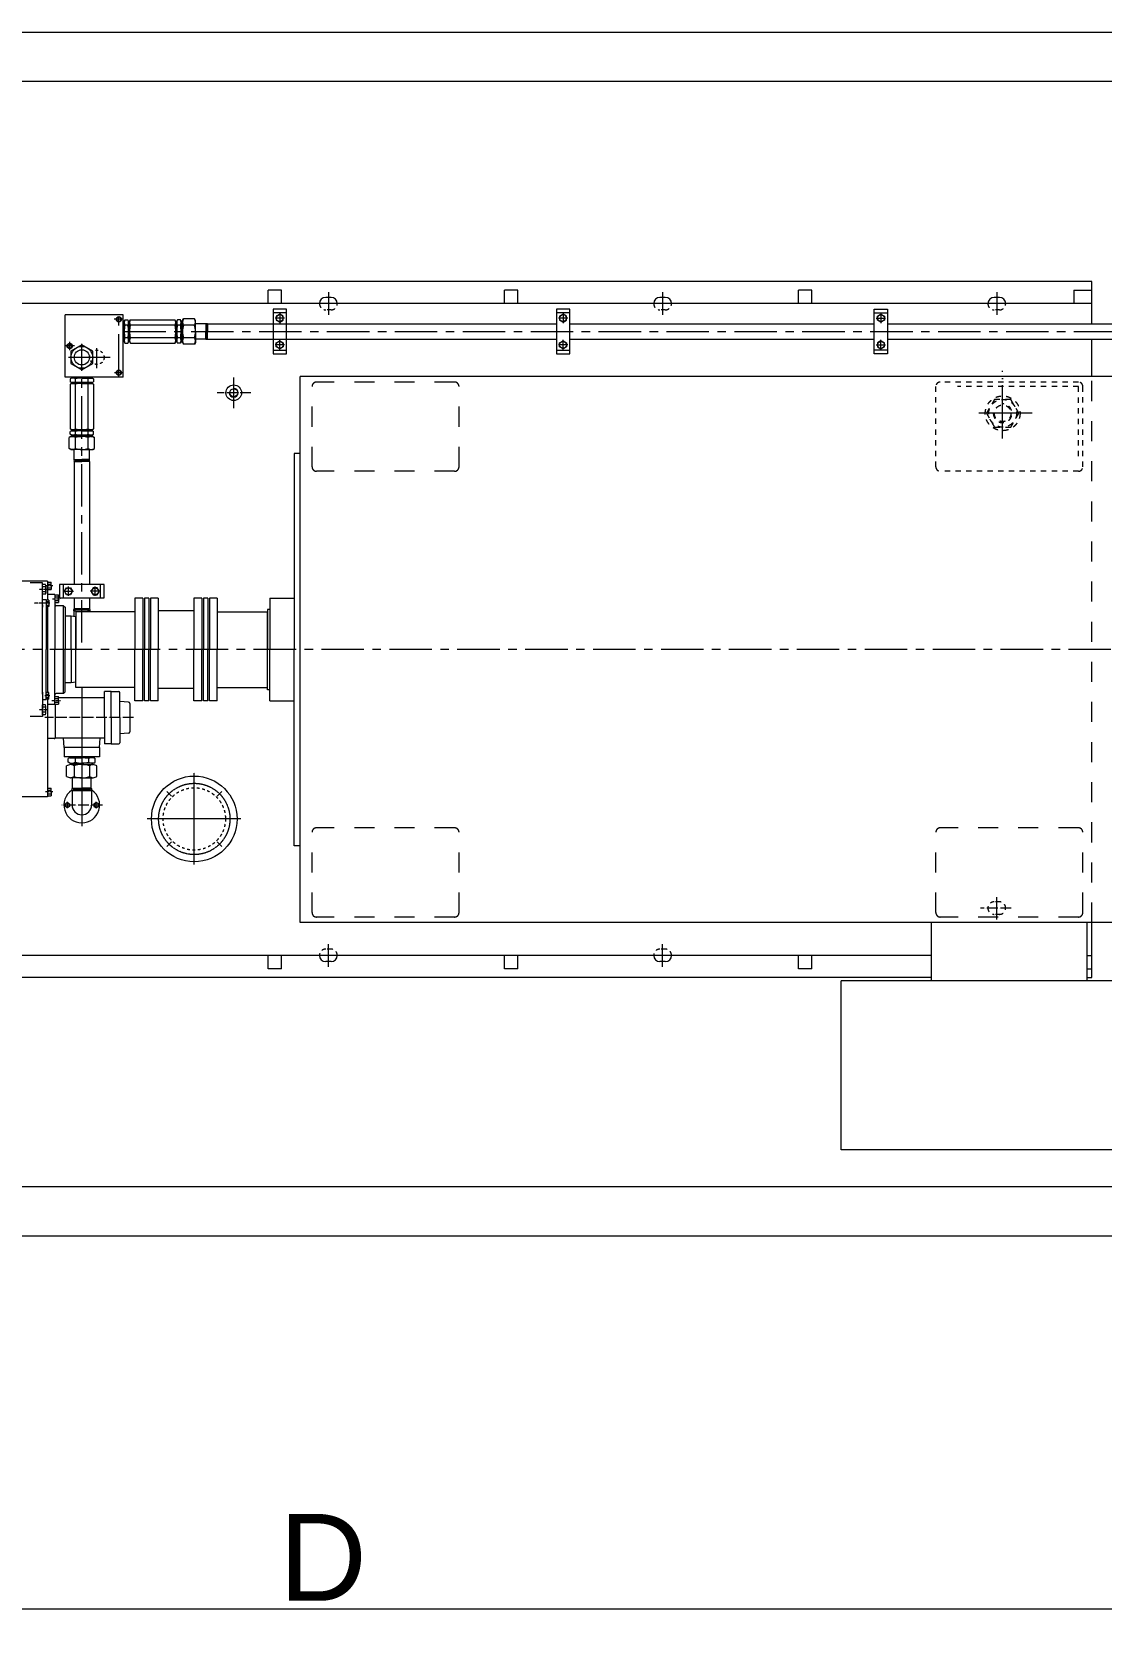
# Model space of a CAD drawing. Header units: millimetres. Extents: x 907 to 806139, y 2004 to 615514.
# Drawn here: x 414334 to 475321, y 180176 to 271563 of the extents above; entities that cross this region are included whole.
import ezdxf

# ---------------------------------------------------------------- set-up
doc = ezdxf.new("R2010")
doc.units = ezdxf.units.MM
doc.header["$LTSCALE"] = 25.4
for name, pattern in [('ACAD_ISO04W100', [30, 24, -3, 0, -3]), ('CENTER', [50.8, 31.75, -6.35, 6.35, -6.35]), ('CHAIN', [0.7087, 0.4724, -0.0591, 0.1181, -0.0591]), ('EB_DASH', [6, 3, -3])]:
    doc.linetypes.add(name, pattern=pattern)
doc.layers.get('Defpoints').update_dxf_attribs({"lineweight": 5})
doc.layers.add('CAXA1', color=5, linetype='CENTER', lineweight=5)
doc.styles.add('Roman', font='arial.ttf')
doc.styles.get("Standard").update_dxf_attribs({"font": 'arial.ttf'})
doc.dimstyles.new('ISO-25', dxfattribs={"dimscale": 30, "dimtxt": 38.1, "dimasz": 38.1, "dimexe": 50.8, "dimexo": 50.8, "dimgap": 15.875, "dimtad": 1, "dimtih": 1, "dimtoh": 1, "dimdec": 1, "dimlfac": 0.03937, "dimdsep": 46, "dimtxsty": 'Standard', "dimcen": 63.5, "dimclrd": 7, "dimclre": 7, "dimclrt": 7, "dimadec": 0, "dimazin": 0, "dimtfac": 1, "dimtdec": 1, "dimtmove": 0, "dimatfit": 3, "dimfxl": 25.4, "dimlwd": 5, "dimlwe": 5, "dimarcsym": 0})

# ---------------------------------------------------------------- blocks, each defined once
blk = doc.blocks.new('*D145')
at = {"color": 7, "linetype": 'Continuous', "lineweight": 5, "transparency": 16777216}
for p, q in [((358775, 201459), (358775, 180176)), ((503555, 201459), (503555, 180176)), ((502412, 181700), (359918, 181700))]:
    blk.add_line(p, q, dxfattribs=at)
at = {"color": 7, "transparency": 16777216}
for points in [[(359918, 181891), (359918, 181510), (358775, 181700)], [(502412, 181891), (502412, 181510), (503555, 181700)]]:
    blk.add_solid(points, dxfattribs=at)
at = {"layer": 'Defpoints', "color": 0, "transparency": 16777216}
for p in [(358775, 202983), (503555, 202983), (358775, 181700)]:
    blk.add_point(p, dxfattribs=at)
at = {"color": 7, "lineweight": 5, "transparency": 16777216, "insert": (430920, 184653), "char_height": 4953, "attachment_point": 5, "style": 'Roman'}
blk.add_mtext('D', dxfattribs=at)

msp = doc.modelspace()

# ---------------------------------------------------------------- linework, layer by layer
at = {"color": 7, "lineweight": 5}
for p, q in [((358774.86, 271562.69), (503554.86, 271562.69)), ((358774.86, 268768.69), (503554.86, 268768.69)), ((474741.35, 257359.38), (391987.67, 257359.38)), ((428559.07, 256851.38), (427797.07, 256851.38)), ((427797.07, 256089.38), (427797.07, 256851.38)), ((428559.07, 256089.38), (428559.07, 256851.38)), ((442021.07, 256851.38), (441259.07, 256851.38)), ((441259.07, 256089.38), (441259.07, 256851.38)), ((442021.07, 256089.38), (442021.07, 256851.38)), ((458785.07, 256851.38), (458023.07, 256851.38)), ((458023.07, 256089.38), (458023.07, 256851.38)), ((458785.07, 256089.38), (458785.07, 256851.38)), ((473725.35, 256851.38), (474741.35, 256851.38)), ((473725.35, 256851.38), (473725.35, 256089.38)), ((474741.35, 254933.68), (474741.35, 257359.38)), ((474741.35, 256089.38), (393575.16, 256089.38)), ((431378.47, 256444.98), (431073.67, 256444.98)), ((450428.47, 256444.98), (450123.67, 256444.98)), ((469478.47, 256444.98), (469173.67, 256444.98)), ((419531.93, 255454.38), (416229.93, 255454.38)), ((416229.93, 251898.38), (416229.93, 255454.38)), ((419531.93, 251898.38), (419531.93, 255454.38)), ((419531.93, 255035.1), (419582.73, 255035.1)), ((419582.73, 255086), (419631.12, 255169.82)), ((419582.73, 254501.7), (419582.73, 255086)), ((419631.12, 255169.82), (419788.33, 255169.82)), ((419836.73, 255086), (419788.33, 255169.82)), ((419836.02, 255035.1), (419887.53, 255035.1)), ((419836.73, 254501.7), (419836.73, 255086)), ((419836.73, 254997.1), (419836.73, 255086)), ((419836.73, 255086), (419836.73, 254501.8)), ((419836.73, 254501.7), (419836.73, 255086)), ((419887.53, 255086), (419935.92, 255169.82)), ((419887.53, 254501.8), (419887.53, 255086)), ((419887.53, 255086), (419887.53, 254920.9)), ((419887.53, 254501.7), (419887.53, 255086)), ((419935.92, 255169.82), (422481.45, 255169.82)), ((422529.84, 255086), (422481.45, 255169.82)), ((422529.84, 254501.7), (422529.84, 255086)), ((422529.84, 255086), (422529.84, 254501.8)), ((422529.84, 254997.1), (422529.84, 255086)), ((422529.84, 255035.1), (422581.35, 255035.1)), ((422529.84, 254501.7), (422529.84, 255035.1)), ((422580.64, 255086), (422629.03, 255169.82)), ((422580.64, 255086), (422580.64, 254920.9)), ((422580.64, 254501.8), (422580.64, 255086)), ((422786.25, 255169.82), (422629.03, 255169.82)), ((422834.64, 255086), (422786.25, 255169.82)), ((422834.64, 254501.7), (422834.64, 255086)), ((422834.64, 254997.1), (422834.64, 255086)), ((422834.64, 255086), (422834.64, 254501.8)), ((422910.84, 254997.1), (422834.64, 254997.1)), ((422910.84, 255124.31), (422966.44, 255220.62)), ((422910.84, 254997.1), (422910.84, 255124.31)), ((422910.84, 255124.31), (422910.84, 254501.8)), ((423591.84, 255220.62), (422966.44, 255220.62)), ((423647.44, 255124.31), (423591.84, 255220.62)), ((423647.44, 254501.8), (423647.44, 255124.31)), ((428832.34, 255771.88), (428070.34, 255771.88)), ((428070.34, 255771.88), (428070.34, 253231.88)), ((428832.34, 255568.68), (428070.34, 255568.68)), ((428832.34, 253231.88), (428832.34, 255771.88)), ((444982.17, 255771.88), (444220.17, 255771.88)), ((444220.17, 255771.88), (444220.17, 253231.88)), ((444982.17, 255568.68), (444220.17, 255568.68)), ((444982.17, 253231.88), (444982.17, 255771.88)), ((462341.07, 253231.88), (462341.07, 255771.88)), ((462341.07, 255771.88), (463103.07, 255771.88)), ((462341.07, 255568.68), (463103.07, 255568.68)), ((463103.07, 255771.88), (463103.07, 253231.88)), ((419582.73, 254502.05), (419582.73, 253917.76)), ((419788.33, 254861.21), (419631.12, 254861.21)), ((419788.33, 254142.55), (419631.12, 254142.55)), ((419836.73, 254502.05), (419836.73, 253917.76)), ((419836.73, 254502.05), (419836.73, 253917.76)), ((419836.73, 253917.76), (419836.73, 254501.96)), ((419887.53, 254502.05), (419887.53, 253917.76)), ((419887.53, 254501.96), (419887.53, 253917.76)), ((419887.53, 253917.76), (419887.53, 254082.86)), ((422481.45, 254861.21), (419935.92, 254861.21)), ((422481.45, 254142.55), (419935.92, 254142.55)), ((422529.84, 254502.05), (422529.84, 253917.76)), ((422529.84, 254502.05), (422529.84, 253968.65)), ((422529.84, 253917.76), (422529.84, 254501.96)), ((422580.64, 254501.96), (422580.64, 253917.76)), ((422580.64, 253917.76), (422580.64, 254082.86)), ((422786.25, 254861.21), (422629.03, 254861.21)), ((422786.25, 254142.55), (422629.03, 254142.55)), ((422834.64, 254502.05), (422834.64, 253917.76)), ((422834.64, 253917.76), (422834.64, 254501.96)), ((422910.84, 253879.45), (422910.84, 254501.96)), ((423591.84, 254861.21), (422966.44, 254861.21)), ((423591.84, 254142.55), (422966.44, 254142.55)), ((424231.11, 254933.68), (423647.44, 254933.68)), ((423647.44, 254501.96), (423647.44, 253879.45)), ((423647.44, 253879.45), (423647.44, 254070.16)), ((424231.11, 254070.08), (423647.44, 254070.08)), ((424282.44, 254844.78), (424231.11, 254933.68)), ((424231.11, 254933.68), (424231.11, 254501.97)), ((424231.11, 254070.08), (424231.11, 254501.79)), ((424282.44, 254158.98), (424231.11, 254070.08)), ((424282.44, 254844.78), (424333.77, 254933.68)), ((424282.44, 254502.15), (424282.44, 254844.78)), ((424282.44, 254501.61), (424282.44, 254158.98)), ((424282.44, 254158.98), (424333.77, 254070.08)), ((424333.77, 254933.68), (428070.34, 254933.68)), ((424333.77, 254933.68), (424333.77, 254501.97)), ((424333.77, 254070.08), (424333.77, 254501.79)), ((424333.77, 254070.08), (428070.34, 254070.08)), ((426861.28, 254933.68), (444220.17, 254933.68)), ((426861.28, 254070.08), (444220.17, 254070.08)), ((444982.17, 254933.68), (462341.07, 254933.68)), ((444982.17, 254070.08), (462341.07, 254070.08)), ((463103.07, 254933.68), (476468.02, 254933.68)), ((463103.07, 254070.08), (476468.02, 254070.08)), ((474741.35, 251936.48), (474741.35, 254070.08)), ((419531.93, 253968.65), (419582.73, 253968.65)), ((419582.73, 253917.76), (419631.12, 253833.94)), ((419631.12, 253833.94), (419788.33, 253833.94)), ((419836.73, 253917.76), (419788.33, 253833.94)), ((419836.02, 253968.65), (419887.53, 253968.65)), ((419836.73, 254006.66), (419836.73, 253917.76)), ((419887.53, 253917.76), (419935.92, 253833.94)), ((419935.92, 253833.94), (422481.45, 253833.94)), ((422529.84, 253917.76), (422481.45, 253833.94)), ((422529.84, 254006.66), (422529.84, 253917.76)), ((422529.84, 253968.65), (422581.35, 253968.65)), ((422580.64, 253917.76), (422629.03, 253833.94)), ((422786.25, 253833.94), (422629.03, 253833.94)), ((422834.64, 253917.76), (422786.25, 253833.94)), ((422910.84, 254006.66), (422834.64, 254006.66)), ((422834.64, 254006.66), (422834.64, 253917.76)), ((422910.84, 254006.66), (422910.84, 253879.45)), ((422910.84, 253879.45), (422966.44, 253783.14)), ((423591.84, 253783.14), (422966.44, 253783.14)), ((423647.44, 253879.45), (423591.84, 253783.14)), ((428070.34, 253435.08), (428832.34, 253435.08)), ((428070.34, 253231.88), (428832.34, 253231.88)), ((444220.17, 253435.08), (444982.17, 253435.08)), ((444220.17, 253231.88), (444982.17, 253231.88)), ((463103.07, 253435.08), (462341.07, 253435.08)), ((463103.07, 253231.88), (462341.07, 253231.88)), ((419531.93, 251898.38), (416229.93, 251898.38)), ((416585.46, 251847.58), (416501.64, 251799.19)), ((416501.64, 251799.19), (416501.64, 251641.97)), ((416585.46, 251593.58), (416501.64, 251641.97)), ((416585.46, 251542.78), (416501.64, 251494.39)), ((416501.64, 251494.39), (416501.64, 248948.86)), ((417169.76, 251847.58), (416585.46, 251847.58)), ((417169.76, 251593.58), (416585.46, 251593.58)), ((416674.36, 251593.58), (416585.46, 251593.58)), ((416585.46, 251593.58), (417169.66, 251593.58)), ((417169.76, 251593.58), (416585.46, 251593.58)), ((417169.66, 251542.78), (416585.46, 251542.78)), ((416585.46, 251542.78), (416750.56, 251542.78)), ((417169.76, 251542.78), (416585.46, 251542.78)), ((416636.36, 251898.38), (416636.36, 251847.58)), ((416636.36, 251594.29), (416636.36, 251542.78)), ((416810.25, 251641.97), (416810.25, 251799.19)), ((416810.25, 248948.86), (416810.25, 251494.39)), ((417169.41, 251847.58), (417753.7, 251847.58)), ((417169.41, 251593.58), (417753.7, 251593.58)), ((417169.41, 251593.58), (417753.7, 251593.58)), ((417169.41, 251542.78), (417753.7, 251542.78)), ((417753.7, 251593.58), (417169.5, 251593.58)), ((417169.5, 251542.78), (417753.7, 251542.78)), ((417528.91, 251641.97), (417528.91, 251799.19)), ((417528.91, 248948.86), (417528.91, 251494.39)), ((417753.7, 251542.78), (417588.6, 251542.78)), ((417664.8, 251593.58), (417753.7, 251593.58)), ((417702.81, 251898.38), (417702.81, 251847.58)), ((417702.81, 251594.29), (417702.81, 251542.78)), ((417753.7, 251847.58), (417837.52, 251799.19)), ((417753.7, 251593.58), (417837.52, 251641.97)), ((417753.7, 251542.78), (417837.52, 251494.39)), ((417837.52, 251799.19), (417837.52, 251641.97)), ((417837.52, 251494.39), (417837.52, 248948.86)), ((425828.57, 250141.35), (425828.57, 251873.45)), ((429609.61, 220821.48), (429609.61, 251936.48)), ((484520.4, 251936.48), (429609.61, 251936.48)), ((416585.46, 248900.47), (416501.64, 248948.86)), ((416585.46, 248849.67), (416501.64, 248801.27)), ((416501.64, 248644.06), (416501.64, 248801.27)), ((416585.46, 248595.67), (416501.64, 248644.06)), ((417169.76, 248900.47), (416585.46, 248900.47)), ((416585.46, 248900.47), (417169.66, 248900.47)), ((416674.36, 248900.47), (416585.46, 248900.47)), ((416585.46, 248849.67), (416750.56, 248849.67)), ((417169.66, 248849.67), (416585.46, 248849.67)), ((417169.76, 248595.67), (416585.46, 248595.67)), ((416674.36, 248595.67), (416585.46, 248595.67)), ((416585.46, 248595.67), (417169.66, 248595.67)), ((416636.36, 248900.47), (416636.36, 248848.96)), ((417169.76, 248900.47), (416636.36, 248900.47)), ((416674.36, 248519.47), (416674.36, 248595.67)), ((416810.25, 248644.06), (416810.25, 248801.27)), ((417169.41, 248900.47), (417753.7, 248900.47)), ((417169.41, 248900.47), (417702.81, 248900.47)), ((417169.41, 248595.67), (417753.7, 248595.67)), ((417753.7, 248900.47), (417169.5, 248900.47)), ((417169.5, 248849.67), (417753.7, 248849.67)), ((417753.7, 248595.67), (417169.5, 248595.67)), ((417528.91, 248644.06), (417528.91, 248801.27)), ((417753.7, 248849.67), (417588.6, 248849.67)), ((417664.8, 248900.47), (417753.7, 248900.47)), ((417664.8, 248519.47), (417664.8, 248595.67)), ((417664.8, 248595.67), (417753.7, 248595.67)), ((417702.81, 248900.47), (417702.81, 248848.96)), ((417753.7, 248900.47), (417837.52, 248948.86)), ((417753.7, 248849.67), (417837.52, 248801.27)), ((417753.7, 248595.67), (417837.52, 248644.06)), ((417837.52, 248644.06), (417837.52, 248801.27)), ((416547.15, 248519.47), (416450.84, 248463.87)), ((416450.84, 247838.47), (416450.84, 248463.87)), ((416547.15, 247782.87), (416450.84, 247838.47)), ((416674.36, 248519.47), (416547.15, 248519.47)), ((416547.15, 248519.47), (417169.66, 248519.47)), ((416547.15, 247782.87), (416737.86, 247782.87)), ((417169.66, 247782.87), (416547.15, 247782.87)), ((416737.78, 247199.19), (416737.78, 247782.87)), ((416810.25, 247838.47), (416810.25, 248463.87)), ((417792.01, 248519.47), (417169.5, 248519.47)), ((417169.5, 247782.87), (417792.01, 247782.87)), ((417528.91, 247838.47), (417528.91, 248463.87)), ((417601.38, 247199.19), (417601.38, 247782.87)), ((417664.8, 248519.47), (417792.01, 248519.47)), ((417792.01, 248519.47), (417888.32, 248463.87)), ((417792.01, 247782.87), (417888.32, 247838.47)), ((417888.32, 247838.47), (417888.32, 248463.87)), ((416826.68, 247147.87), (416737.78, 247199.19)), ((416737.78, 247199.19), (417169.49, 247199.19)), ((416826.68, 247147.87), (416737.78, 247096.54)), ((416737.78, 247096.54), (416737.78, 240080.27)), ((416737.78, 247096.54), (417169.49, 247096.54)), ((417169.31, 247147.87), (416826.68, 247147.87)), ((417601.38, 247199.19), (417169.67, 247199.19)), ((417601.38, 247096.54), (417169.67, 247096.54)), ((417169.85, 247147.87), (417512.48, 247147.87)), ((417512.48, 247147.87), (417601.38, 247199.19)), ((417512.48, 247147.87), (417601.38, 247096.54)), ((417601.38, 247096.54), (417601.38, 240080.27)), ((429609.61, 247554.98), (429275.4, 247554.98)), ((429275.4, 247554.98), (429275.4, 236378.98)), ((415213.78, 240280.42), (413441.24, 240280.42)), ((414923.83, 240188.98), (414223.06, 240188.98)), ((414923.83, 233931.14), (414923.83, 240188.98)), ((415096.69, 240089.54), (414923.83, 240089.54)), ((414923.83, 233931.14), (414923.83, 240067.06)), ((415096.69, 239948.76), (414923.83, 239948.76)), ((415096.69, 239667.2), (414923.83, 239667.2)), ((415096.69, 239526.42), (414923.83, 239526.42)), ((415118.9, 240019.15), (415118.9, 239596.81)), ((415213.78, 240280.42), (415213.78, 239198.46)), ((415213.78, 240219.46), (415427.14, 240219.46)), ((415213.78, 240109.9), (415427.14, 240109.9)), ((415213.78, 239902.3), (415427.14, 239902.3)), ((415213.78, 239792.74), (415427.14, 239792.74)), ((415625.48, 239518.38), (415213.78, 239518.38)), ((415625.48, 239518.38), (415213.78, 239518.38)), ((415427.14, 240006.1), (415427.14, 240219.46)), ((415427.14, 240006.1), (415427.14, 239792.74)), ((415625.48, 239518.38), (415625.48, 236378.98)), ((415625.48, 239487.9), (415838.84, 239487.9)), ((415838.84, 239274.54), (415838.84, 239487.9)), ((415899.58, 240080.27), (415899.58, 239318.27)), ((418439.58, 240080.27), (415899.58, 240080.27)), ((416102.78, 240080.27), (416102.78, 239318.27)), ((418236.38, 239318.27), (418236.38, 240080.27)), ((418439.58, 239318.27), (418439.58, 240080.27)), ((414923.83, 239259.85), (414923.83, 239411.82)), ((414923.83, 239228.94), (415137.19, 239228.94)), ((414923.83, 238802.22), (414923.83, 238924.57)), ((414923.83, 238924.57), (414923.83, 238802.22)), ((415137.19, 239228.94), (415137.19, 236378.98)), ((415289.59, 239198.46), (415137.19, 239198.46)), ((415137.19, 239117.34), (415289.59, 239117.34)), ((415137.19, 238913.83), (415289.59, 238913.83)), ((415289.59, 238832.7), (415137.19, 238832.7)), ((415213.78, 238832.7), (415213.78, 236378.98)), ((415289.59, 239198.46), (415289.59, 238832.7)), ((415625.48, 239378.34), (415838.84, 239378.34)), ((415625.48, 239170.74), (415838.84, 239170.74)), ((415625.48, 239061.18), (415838.84, 239061.18)), ((416128.36, 238878.3), (415716.92, 238878.3)), ((415838.84, 239274.54), (415838.84, 239061.18)), ((415899.58, 239318.27), (418439.58, 239318.27)), ((416128.36, 238878.3), (416219.8, 238786.86)), ((416128.36, 233879.66), (416128.36, 238878.3)), ((416219.8, 238786.86), (416219.8, 236378.98)), ((416826.68, 238657.87), (416712.38, 238577.83)), ((416712.38, 238577.83), (416712.38, 238258.89)), ((416712.38, 238577.83), (417626.78, 238577.83)), ((416737.78, 239318.27), (416737.78, 238709.19)), ((416737.78, 238709.19), (417601.38, 238709.19)), ((416826.68, 238657.87), (416737.78, 238709.19)), ((417512.48, 238657.87), (416826.68, 238657.87)), ((416829.4, 238537.98), (416829.4, 236378.98)), ((420194.9, 238537.98), (416829.4, 238537.98)), ((417601.38, 238709.19), (417512.48, 238657.87)), ((417512.48, 238657.87), (417626.78, 238577.83)), ((417601.38, 239318.27), (417601.38, 238709.19)), ((417626.78, 238577.83), (417626.78, 238537.98)), ((420194.9, 239299.98), (420194.9, 236378.98)), ((420639.4, 239299.98), (420194.9, 239299.98)), ((420639.4, 239299.98), (420639.4, 236378.98)), ((420741, 239299.98), (420741, 236378.98)), ((420982.3, 239299.98), (420741, 239299.98)), ((420982.3, 239299.98), (420982.3, 236378.98)), ((421528.4, 239299.98), (421083.9, 239299.98)), ((421083.9, 239299.98), (421083.9, 236378.98)), ((421528.4, 239299.98), (421528.4, 236378.98)), ((423560.4, 238590.09), (421528.4, 238590.09)), ((423560.4, 239299.98), (423560.4, 236378.98)), ((424004.9, 239299.98), (423560.4, 239299.98)), ((424004.9, 239299.98), (424004.9, 236378.98)), ((424106.5, 239299.98), (424106.5, 236378.98)), ((424347.8, 239299.98), (424106.5, 239299.98)), ((424347.8, 239299.98), (424347.8, 236378.98)), ((424449.4, 239299.98), (424449.4, 236378.98)), ((424893.9, 239299.98), (424449.4, 239299.98)), ((424893.9, 239299.98), (424893.9, 236378.98)), ((424893.9, 238537.98), (427751.4, 238537.98)), ((427751.4, 238664.98), (427751.4, 236378.98)), ((427878.4, 238664.98), (427751.4, 238664.98)), ((427751.4, 234219.98), (427751.4, 238537.98)), ((427878.4, 239299.98), (427878.4, 236378.98)), ((427878.4, 239299.98), (429275.4, 239299.98)), ((416570.11, 238283.98), (416219.8, 238283.98)), ((416829.4, 238238.26), (416570.11, 238283.98)), ((416570.11, 236378.98), (416570.11, 238283.98)), ((416829.4, 234519.7), (416829.4, 238238.26)), ((415137.19, 233529.01), (415137.19, 236378.98)), ((415213.78, 236378.98), (415213.78, 233925.25)), ((415625.48, 233239.58), (415625.48, 236378.98)), ((416219.8, 233971.1), (416219.8, 236378.98)), ((416570.11, 236378.98), (416570.11, 234473.98)), ((416829.4, 234219.98), (416829.4, 236378.98)), ((420194.9, 233457.98), (420194.9, 236378.98)), ((420639.4, 233457.98), (420639.4, 236378.98)), ((420741, 233457.98), (420741, 236378.98)), ((420982.3, 233457.98), (420982.3, 236378.98)), ((421083.9, 233457.98), (421083.9, 236378.98)), ((421528.4, 233457.98), (421528.4, 236378.98)), ((423560.4, 233457.98), (423560.4, 236378.98)), ((424004.9, 233457.98), (424004.9, 236378.98)), ((424106.5, 233457.98), (424106.5, 236378.98)), ((424347.8, 233457.98), (424347.8, 236378.98)), ((424449.4, 233457.98), (424449.4, 236378.98)), ((424893.9, 233457.98), (424893.9, 236378.98)), ((427751.4, 234092.98), (427751.4, 236378.98)), ((427878.4, 233457.98), (427878.4, 236378.98)), ((429275.4, 225202.98), (429275.4, 236378.98)), ((414923.83, 233955.73), (414923.83, 233833.39)), ((414923.83, 233833.39), (414923.83, 233955.73)), ((416128.36, 233879.66), (416219.8, 233971.1)), ((416570.11, 234473.98), (416219.8, 234473.98)), ((416829.4, 234519.7), (416570.11, 234473.98)), ((420194.9, 234219.98), (416829.4, 234219.98)), ((418466.66, 232499.48), (418466.66, 233988.36)), ((418833.43, 233988.36), (418466.66, 233988.36)), ((418833.43, 233988.36), (419279.46, 233988.36)), ((418833.43, 232499.48), (418833.43, 233988.36)), ((423560.4, 234167.87), (421528.4, 234167.87)), ((424893.9, 234219.98), (427751.4, 234219.98)), ((427878.4, 234092.98), (427751.4, 234092.98)), ((414923.83, 233833.39), (414923.83, 232645.18)), ((414923.83, 233833.39), (414923.83, 232568.98)), ((414923.83, 233529.01), (415137.19, 233529.01)), ((414923.83, 233498.11), (414923.83, 233346.13)), ((414923.83, 232668.42), (414923.83, 233231.54)), ((415096.69, 233231.54), (414923.83, 233231.54)), ((414923.83, 232797.58), (414923.83, 233102.38)), ((415096.69, 233090.76), (414923.83, 233090.76)), ((415118.9, 232738.81), (415118.9, 233161.15)), ((415289.59, 233925.25), (415137.19, 233925.25)), ((415137.19, 233844.13), (415289.59, 233844.13)), ((415137.19, 233640.62), (415289.59, 233640.62)), ((415289.59, 233559.49), (415137.19, 233559.49)), ((415213.78, 233559.49), (415213.78, 227989.97)), ((415625.48, 233239.58), (415213.78, 233239.58)), ((415289.59, 233559.49), (415289.59, 233925.25)), ((415625.48, 233696.78), (415838.84, 233696.78)), ((415625.48, 233587.22), (415838.84, 233587.22)), ((415625.48, 233379.62), (415838.84, 233379.62)), ((415625.48, 233270.06), (415838.84, 233270.06)), ((415645.58, 233270.06), (415645.58, 232067.65)), ((415645.58, 233270.06), (415645.58, 231356.1)), ((416128.36, 233879.66), (415716.92, 233879.66)), ((415838.84, 233483.42), (415838.84, 233696.78)), ((415838.84, 233654.8), (418466.66, 233654.8)), ((415838.84, 233483.42), (415838.84, 233270.06)), ((419330.26, 232499.48), (419330.26, 233937.56)), ((419829.02, 233383.51), (419330.26, 233417.22)), ((419900.08, 233307.48), (419900.08, 231691.49)), ((420639.4, 233457.98), (420194.9, 233457.98)), ((420982.3, 233457.98), (420741, 233457.98)), ((421528.4, 233457.98), (421083.9, 233457.98)), ((424004.9, 233457.98), (423560.4, 233457.98)), ((424347.8, 233457.98), (424106.5, 233457.98)), ((424893.9, 233457.98), (424449.4, 233457.98)), ((427878.4, 233457.98), (429275.4, 233457.98)), ((414923.83, 232568.98), (414223.06, 232568.98)), ((415096.69, 232809.2), (414923.83, 232809.2)), ((415096.69, 232668.42), (414923.83, 232668.42)), ((418466.66, 232499.48), (418466.66, 231010.61)), ((418833.43, 232499.48), (418833.43, 231010.61)), ((419330.26, 232499.48), (419330.26, 231061.41)), ((415594.78, 231305.3), (415213.78, 231305.3)), ((415645.58, 231356.1), (418466.66, 231356.1)), ((416165, 230797.68), (416125.12, 231356.1)), ((418174.16, 230797.68), (418212.31, 231331.86)), ((419829.02, 231615.46), (419330.26, 231581.75)), ((416165, 230797.68), (416165, 230264.28)), ((417169.58, 230797.68), (416165, 230797.68)), ((418174.16, 230797.68), (417169.58, 230797.68)), ((418174.16, 230797.68), (418174.16, 230264.28)), ((418833.43, 231010.61), (418466.66, 231010.61)), ((418833.43, 231010.61), (419279.46, 231010.61)), ((417169.58, 230264.28), (416165, 230264.28)), ((416306.07, 229146.68), (416306.07, 229756.28)), ((416484.08, 230213.48), (416400.21, 230165.17)), ((416400.21, 229957), (416400.21, 230165.17)), ((416484.08, 229908.68), (416400.21, 229957)), ((416484.08, 230213.48), (417169.58, 230213.48)), ((416484.08, 229908.68), (417169.58, 229908.68)), ((416496.48, 230264.28), (416496.48, 230213.48)), ((417169.49, 229832.48), (416518.62, 229832.48)), ((416537.21, 229832.48), (416537.21, 229908.68)), ((416731.34, 229756.28), (416731.34, 229146.68)), ((416797.26, 230162.87), (416797.26, 229959.3)), ((418174.16, 230264.28), (417169.58, 230264.28)), ((417855.08, 230213.48), (417169.58, 230213.48)), ((417855.08, 229908.68), (417169.58, 229908.68)), ((417169.67, 229832.48), (417820.54, 229832.48)), ((417541.9, 230162.87), (417541.9, 229959.3)), ((417607.82, 229756.28), (417607.82, 229146.68)), ((417801.95, 229832.48), (417801.95, 229908.68)), ((417842.68, 230264.28), (417842.68, 230213.48)), ((417855.08, 230213.48), (417938.95, 230165.17)), ((417855.08, 229908.68), (417938.95, 229957)), ((417938.95, 229957), (417938.95, 230165.17)), ((418033.09, 229146.68), (418033.09, 229756.28)), ((415213.78, 228477.65), (415427.14, 228477.65)), ((415427.14, 228264.29), (415427.14, 228477.65)), ((417169.49, 229070.48), (416518.62, 229070.48)), ((416636.09, 228514.22), (416636.09, 229070.48)), ((416636.09, 228473.8), (416636.09, 229070.48)), ((416636.56, 228473.85), (417169.87, 228473.85)), ((416636.56, 228473.85), (416725.46, 228410.22)), ((417702.89, 228473.85), (417169.58, 228473.85)), ((417169.67, 229070.48), (417820.54, 229070.48)), ((417703.35, 228473.86), (417614.45, 228410.23)), ((417703.07, 228514.22), (417703.07, 229070.48)), ((417703.07, 228473.8), (417703.07, 229070.48)), ((415213.78, 227989.97), (413141.02, 227989.97)), ((415213.78, 228368.09), (415427.14, 228368.09)), ((415213.78, 228160.49), (415427.14, 228160.49)), ((415213.78, 228050.93), (415427.14, 228050.93)), ((415427.14, 228264.29), (415427.14, 228050.93)), ((417728.55, 228330.25), (416610.69, 228330.12)), ((416610.78, 228330.19), (416610.78, 227521.22)), ((416611.07, 228330.12), (416725.46, 228410.22)), ((416725.46, 228410.22), (417169.96, 228410.22)), ((417614.45, 228410.23), (417169.95, 228410.22)), ((417728.84, 228330.13), (417614.45, 228410.23)), ((417728.38, 228330.19), (417728.38, 227521.34)), ((429609.61, 225202.98), (429275.4, 225202.98)), ((484520.4, 220821.48), (429609.61, 220821.48)), ((465597.4, 217505.11), (465597.4, 220821.48)), ((474487.4, 217505.11), (474487.4, 220821.48)), ((474741.35, 217684.58), (474741.35, 220821.48)), ((465597.4, 218954.58), (394944.46, 218954.58)), ((427797.07, 218192.58), (427797.07, 218954.58)), ((428559.07, 218192.58), (428559.07, 218954.58)), ((431378.47, 218598.98), (431073.67, 218598.98)), ((441259.07, 218192.58), (441259.07, 218954.58)), ((442021.07, 218192.58), (442021.07, 218954.58)), ((450428.47, 218598.98), (450123.67, 218598.98)), ((458023.07, 218192.58), (458023.07, 218954.58)), ((458785.07, 218192.58), (458785.07, 218954.58)), ((474487.35, 218954.58), (474741.35, 218954.58)), ((465597.4, 217684.58), (394919.65, 217684.58)), ((428559.07, 218192.58), (427797.07, 218192.58)), ((442021.07, 218192.58), (441259.07, 218192.58)), ((458785.07, 218192.58), (458023.07, 218192.58)), ((460453.9, 207867.48), (460453.9, 217505.11)), ((478360.9, 217505.11), (460453.9, 217505.11)), ((474487.35, 218192.58), (474741.35, 218192.58)), ((474487.4, 217684.58), (474741.35, 217684.58)), ((478360.9, 207867.48), (460453.9, 207867.48)), ((358774.86, 205776.69), (503554.86, 205776.69)), ((358774.86, 202982.69), (503554.86, 202982.69))]:
    msp.add_line(p, q, dxfattribs=at)
at = {"color": 7, "linetype": 'ACAD_ISO04W100', "lineweight": 5, "ltscale": 2.5}
for p, q in [((431226.07, 256737.74), (431226.07, 255459.77)), ((450276.07, 256737.74), (450276.07, 255459.77)), ((469326.07, 256737.74), (469326.07, 255459.77)), ((428715.98, 255263.88), (428186.03, 255263.88)), ((428451.34, 255538.26), (428451.34, 254972.59)), ((444865.81, 255263.88), (444335.86, 255263.88)), ((444601.17, 255538.26), (444601.17, 254972.59)), ((462457.43, 255263.88), (462987.38, 255263.88)), ((462722.07, 255538.26), (462722.07, 254972.59)), ((428715.98, 253739.88), (428186.03, 253739.88)), ((428451.34, 253465.5), (428451.34, 254031.17)), ((444865.81, 253739.88), (444335.86, 253739.88)), ((444601.17, 253465.5), (444601.17, 254031.17)), ((462457.43, 253739.88), (462987.38, 253739.88)), ((462722.07, 253465.5), (462722.07, 254031.17)), ((416133.2, 239699.27), (416698.87, 239699.27)), ((416416.03, 239434.29), (416416.03, 239964.24)), ((418205.96, 239699.27), (417640.29, 239699.27)), ((417931.58, 239434.63), (417931.58, 239964.58)), ((469326.07, 220998.62), (469326.07, 222276.59)), ((431226.07, 218306.22), (431226.07, 219584.19)), ((450276.07, 218306.22), (450276.07, 219584.19))]:
    msp.add_line(p, q, dxfattribs=at)
at = {"color": 7, "linetype": 'ACAD_ISO04W100', "lineweight": 5}
for p, q in [((419521.2, 255200.38), (419012.79, 255200.38)), ((416757.45, 253676.38), (416239.28, 253676.38)), ((416483.93, 253431.4), (416483.93, 253910.52)), ((419521.7, 252152.38), (419032.72, 252152.38)), ((426813.77, 251009.38), (424889.78, 251009.38)), ((420122.74, 232499.48), (415070.94, 232499.48)), ((416344.23, 227344.69), (416344.23, 227703.53)), ((417995.23, 227344.69), (417995.23, 227703.53)), ((422008.73, 228298.92), (422281.66, 228025.99)), ((425152.6, 228298.92), (424879.68, 228025.99)), ((418341.11, 227521.34), (416039.84, 227521.34)), ((422008.73, 225155.04), (422281.66, 225427.97)), ((425152.6, 225155.04), (424879.68, 225427.97)), ((470140.04, 221646.98), (468390.63, 221646.98))]:
    msp.add_line(p, q, dxfattribs=at)
at = {"color": 7, "linetype": 'EB_DASH', "lineweight": 5, "ltscale": 3}
for p, q in [((431378.47, 255733.78), (431073.67, 255733.78)), ((450428.47, 255733.78), (450123.67, 255733.78)), ((469478.47, 255733.78), (469173.67, 255733.78)), ((469478.47, 222002.58), (469173.67, 222002.58)), ((469478.47, 221291.38), (469173.67, 221291.38)), ((431378.47, 219310.18), (431073.67, 219310.18)), ((450428.47, 219310.18), (450123.67, 219310.18))]:
    msp.add_line(p, q, dxfattribs=at)
at = {"color": 7, "linetype": 'ACAD_ISO04W100', "lineweight": 5, "ltscale": 5}
for p, q in [((469661.4, 248401.79), (469661.4, 252253.98)), ((471347.63, 249840.98), (468023.73, 249840.98))]:
    msp.add_line(p, q, dxfattribs=at)
at = {"color": 7, "linetype": 'EB_DASH', "lineweight": 5, "ltscale": 15}
for p, q in [((430291.4, 246792.98), (430291.4, 251364.98)), ((438419.4, 251618.98), (430545.4, 251618.98)), ((438673.4, 246792.98), (438673.4, 251364.98)), ((474741.35, 220821.48), (474741.35, 251936.48)), ((438419.4, 246538.98), (430545.4, 246538.98)), ((430291.4, 221392.98), (430291.4, 225964.98)), ((438419.4, 226218.98), (430545.4, 226218.98)), ((438673.4, 221392.98), (438673.4, 225964.98)), ((465851.4, 221392.98), (465851.4, 225964.98)), ((473979.4, 226218.98), (466105.4, 226218.98)), ((474233.4, 221392.98), (474233.4, 225964.98)), ((438419.4, 221138.98), (430545.4, 221138.98)), ((473979.4, 221138.98), (466105.4, 221138.98))]:
    msp.add_line(p, q, dxfattribs=at)
at = {"color": 7, "linetype": 'EB_DASH', "lineweight": 5, "ltscale": 4}
for p, q in [((465851.4, 246792.98), (465851.4, 251364.98)), ((473979.4, 251618.98), (466105.4, 251618.98)), ((473979.4, 251364.98), (467078.63, 251364.98)), ((473979.4, 247396.97), (473979.4, 251364.98)), ((474233.4, 246792.98), (474233.4, 251364.98)), ((473979.4, 246538.98), (466105.4, 246538.98))]:
    msp.add_line(p, q, dxfattribs=at)
at = {"color": 7, "linetype": 'ACAD_ISO04W100', "lineweight": 5, "ltscale": 0.3}
for p, q in [((415210.34, 239807.98), (414734.77, 239807.98)), ((415517.98, 240006.1), (415086.83, 240006.1)), ((415350.71, 239015.58), (414444, 239015.58)), ((415494.09, 239274.54), (415953.84, 239274.54)), ((415350.71, 233742.37), (415061.23, 233742.37)), ((415465.85, 233483.42), (415953.84, 233483.42)), ((415210.34, 232949.98), (414734.77, 232949.98)), ((415517.98, 228264.29), (415086.83, 228264.29))]:
    msp.add_line(p, q, dxfattribs=at)
at = {"color": 7, "linetype": 'CHAIN', "lineweight": 5, "ltscale": 10}
for p, q in [((417169.58, 234219.98), (417169.58, 226308.02)), ((423580.67, 224127.53), (423580.67, 229364.22)), ((426234.08, 226726.98), (420898.58, 226726.98))]:
    msp.add_line(p, q, dxfattribs=at)
at = {"color": 7, "lineweight": 5}
for points in [[(419415.8, 255200.38), (419346.87, 255319.78), (419208.99, 255319.78), (419140.05, 255200.38), (419208.99, 255080.98), (419346.87, 255080.98)], [(428451.34, 255492.48), (428253.37, 255378.18), (428253.37, 255149.58), (428451.34, 255035.28), (428649.31, 255149.58), (428649.31, 255378.18)], [(444601.17, 255492.48), (444403.2, 255378.18), (444403.2, 255149.58), (444601.17, 255035.28), (444799.15, 255149.58), (444799.15, 255378.18)], [(462722.07, 255492.48), (462920.04, 255378.18), (462920.04, 255149.58), (462722.07, 255035.28), (462524.09, 255149.58), (462524.09, 255378.18)], [(416621.8, 253676.38), (416552.87, 253795.78), (416414.99, 253795.78), (416346.05, 253676.38), (416414.99, 253556.98), (416552.87, 253556.98)], [(417169.58, 252309.94), (417792.02, 252669.31), (417792.02, 253388.05), (417169.58, 253747.42), (416547.14, 253388.05), (416547.14, 252669.31)], [(428451.34, 253511.28), (428253.37, 253625.58), (428253.37, 253854.18), (428451.34, 253968.48), (428649.31, 253854.18), (428649.31, 253625.58)], [(444601.17, 253511.28), (444403.2, 253625.58), (444403.2, 253854.18), (444601.17, 253968.48), (444799.15, 253854.18), (444799.15, 253625.58)], [(462722.07, 253511.28), (462920.04, 253625.58), (462920.04, 253854.18), (462722.07, 253968.48), (462524.09, 253854.18), (462524.09, 253625.58)], [(419415.8, 252152.38), (419346.87, 252271.78), (419208.99, 252271.78), (419140.05, 252152.38), (419208.99, 252032.98), (419346.87, 252032.98)], [(416178.98, 239699.27), (416293.28, 239897.24), (416521.88, 239897.24), (416636.18, 239699.27), (416521.88, 239501.29), (416293.28, 239501.29)], [(418160.18, 239699.27), (418045.88, 239897.24), (417817.28, 239897.24), (417702.98, 239699.27), (417817.28, 239501.29), (418045.88, 239501.29)], [(416344.23, 227673.74), (416476.21, 227597.54), (416476.21, 227445.14), (416344.23, 227368.94), (416212.25, 227445.14), (416212.25, 227597.54)], [(417995.23, 227673.74), (417863.25, 227597.54), (417863.25, 227445.14), (417995.23, 227368.94), (418127.21, 227445.14), (418127.21, 227597.54)]]:
    msp.add_lwpolyline(points, close=True, dxfattribs=at)
at = {"color": 7, "linetype": 'EB_DASH', "lineweight": 5, "ltscale": 4}
msp.add_lwpolyline([(470575.8, 249840.98), (470118.6, 250632.87), (469204.2, 250632.87), (468747, 249840.98), (469204.2, 249049.09), (470118.6, 249049.09)], close=True, dxfattribs=at)
at = {"color": 7, "lineweight": 5}
for centre, radius in [((419277.93, 255200.38), 152.4), ((428451.34, 255263.88), 197.97), ((444601.17, 255263.88), 197.97), ((462722.07, 255263.88), 197.97), ((416483.93, 253676.38), 152.4), ((417169.58, 253028.68), 622.44), ((417169.58, 253028.68), 431.8), ((428451.34, 253739.88), 197.97), ((444601.17, 253739.88), 197.97), ((462722.07, 253739.88), 197.97), ((419277.93, 252152.38), 152.4), ((425828.57, 251009.38), 444.5), ((425828.57, 251009.38), 228.6), ((416407.58, 239699.27), 197.97), ((417931.58, 239699.27), 197.97), ((423580.67, 226726.98), 2441.49), ((416344.23, 227521.34), 131.98), ((417995.23, 227521.34), 131.98)]:
    msp.add_circle(centre, radius, dxfattribs=at)
at = {"color": 7, "linetype": 'EB_DASH', "lineweight": 5, "ltscale": 2}
for centre, radius in [((418033.33, 253028.68), 406.4), ((423580.67, 226726.98), 1778)]:
    msp.add_circle(centre, radius, dxfattribs=at)
at = {"color": 7, "linetype": 'EB_DASH', "lineweight": 5, "ltscale": 4}
for radius in [990.6, 791.89, 474.98]:
    msp.add_circle((469661.4, 249840.98), radius, dxfattribs=at)
at = {"color": 7, "linetype": 'CHAIN', "lineweight": 5, "ltscale": 10}
msp.add_circle((423580.67, 226726.98), 2032, dxfattribs=at)
at = {"color": 7, "lineweight": 5}
for centre, radius, start, end in [((431073.67, 256089.38), 355.6, 90, 180), ((431378.47, 256089.38), 355.6, 0, 90), ((450123.67, 256089.38), 355.6, 90, 180), ((450428.47, 256089.38), 355.6, 0, 90), ((469173.67, 256089.38), 355.6, 90, 180), ((469478.47, 256089.38), 355.6, 0, 90), ((419852.93, 255015.51), 270.2, 145.1748168, 214.8251832), ((419566.53, 255015.51), 270.2, 325.1748168, 34.8251832), ((420157.73, 255015.51), 270.2, 145.1748168, 214.8251832), ((422259.64, 255015.51), 270.2, 325.1748168, 34.8251832), ((422850.84, 255015.51), 270.2, 145.1748168, 214.8251832), ((422564.44, 255015.51), 270.2, 325.1748168, 34.8251832), ((423229.05, 255040.91), 318.21, 145.6157525, 214.3842475), ((423329.23, 255040.91), 318.21, 325.6157525, 34.3842475), ((420941.56, 254501.8), 1358.83, 164.6628265, 180), ((420941.56, 254501.96), 1358.83, 180, 195.3371735), ((419852.93, 253988.25), 270.2, 145.1748168, 214.8251832), ((418477.89, 254501.8), 1358.83, 0, 15.3371735), ((418477.89, 254501.96), 1358.83, 344.6628265, 0), ((419566.53, 253988.25), 270.2, 325.1748168, 34.8251832), ((421246.36, 254501.8), 1358.83, 164.6628265, 180), ((421246.36, 254501.96), 1358.83, 180, 195.3371735), ((420157.73, 253988.25), 270.2, 145.1748168, 214.8251832), ((421171, 254501.8), 1358.83, 0, 15.3371735), ((421171, 254501.96), 1358.83, 344.6628265, 0), ((422259.64, 253988.25), 270.2, 325.1748168, 34.8251832), ((423939.47, 254501.8), 1358.83, 164.6628265, 180), ((423939.47, 254501.96), 1358.83, 180, 195.3371735), ((422850.84, 253988.25), 270.2, 145.1748168, 214.8251832), ((421475.8, 254501.8), 1358.83, 0, 15.3371735), ((421475.8, 254501.96), 1358.83, 344.6628265, 0), ((422564.44, 253988.25), 270.2, 325.1748168, 34.8251832), ((424100.27, 254501.8), 1189.43, 162.4120462, 180), ((424100.27, 254501.96), 1189.43, 180, 197.5879538), ((423229.05, 253962.85), 318.21, 145.6157525, 214.3842475), ((422458.01, 254501.8), 1189.43, 0, 17.5879538), ((422458.01, 254501.96), 1189.43, 342.4120462, 0), ((423329.23, 253962.85), 318.21, 325.6157525, 34.3842475), ((424282.44, 254844.78), 102.65, 60, 120), ((424282.44, 254158.98), 102.65, 240, 300), ((416655.95, 251577.38), 270.2, 55.1748168, 124.8251832), ((416655.95, 251863.78), 270.2, 235.1748168, 304.8251832), ((416655.95, 251272.58), 270.2, 55.1748168, 124.8251832), ((417169.66, 250488.75), 1358.83, 90, 105.3371736), ((417169.66, 252952.41), 1358.83, 254.6628264, 270), ((417169.66, 250183.95), 1358.83, 90, 105.3371736), ((417169.5, 250488.75), 1358.83, 74.6628264, 90), ((417169.5, 252952.41), 1358.83, 270, 285.3371736), ((417169.5, 250183.95), 1358.83, 74.6628264, 90), ((417683.21, 251577.38), 270.2, 55.1748168, 124.8251832), ((417683.21, 251863.78), 270.2, 235.1748168, 304.8251832), ((417683.21, 251272.58), 270.2, 55.1748168, 124.8251832), ((425828.57, 251009.38), 254, 180, 90), ((416655.95, 249170.67), 270.2, 235.1748168, 304.8251832), ((416655.95, 248579.47), 270.2, 55.1748168, 124.8251832), ((416655.95, 248865.87), 270.2, 235.1748168, 304.8251832), ((417169.66, 250259.3), 1358.83, 254.6628264, 270), ((417169.66, 247490.83), 1358.83, 90, 105.3371736), ((417169.66, 249954.5), 1358.83, 254.6628264, 270), ((417169.5, 250259.3), 1358.83, 270, 285.3371736), ((417169.5, 247490.83), 1358.83, 74.6628264, 90), ((417169.5, 249954.5), 1358.83, 270, 285.3371736), ((417683.21, 249170.67), 270.2, 235.1748168, 304.8251832), ((417683.21, 248579.47), 270.2, 55.1748168, 124.8251832), ((417683.21, 248865.87), 270.2, 235.1748168, 304.8251832), ((416630.55, 248201.26), 318.21, 55.6157525, 124.3842475), ((416630.55, 248101.08), 318.21, 235.6157525, 304.3842475), ((417169.66, 247330.04), 1189.43, 90, 107.5879538), ((417169.66, 248972.3), 1189.43, 252.4120462, 270), ((417169.5, 247330.04), 1189.43, 72.4120462, 90), ((417169.5, 248972.3), 1189.43, 270, 287.5879538), ((417708.61, 248201.26), 318.21, 55.6157525, 124.3842475), ((417708.61, 248101.08), 318.21, 235.6157525, 304.3842475), ((416826.68, 247147.87), 102.65, 150, 210), ((417512.48, 247147.87), 102.65, 330, 30), ((414996.27, 240019.15), 122.63, 324.9699643, 35.0300357), ((414661.7, 239807.98), 457.2, 342.0660667, 17.9339333), ((414996.27, 239596.81), 122.63, 324.9699643, 35.0300357), ((415716.92, 238969.74), 91.44, 180, 270), ((416791.71, 238630.63), 95.29, 124.4669592, 213.6455566), ((417547.45, 238630.63), 95.29, 326.3544434, 55.5330408), ((419279.46, 233937.56), 50.8, 0, 90), ((414996.27, 233161.15), 122.63, 324.9699643, 35.0300357), ((414661.7, 232949.98), 457.2, 342.0660667, 17.9339333), ((415716.92, 233788.22), 91.44, 90, 180), ((416549.99, 233731), 76.2, 269.999835, 277.6465783), ((419823.88, 233307.48), 76.2, 0, 86.1339127), ((414996.27, 232738.81), 122.63, 324.9699643, 35.0300357), ((415594.78, 231356.1), 50.8, 270, 0), ((419823.88, 231691.49), 76.2, 273.8660873, 0), ((419279.46, 231061.41), 50.8, 270, 0), ((416865.48, 228530.43), 1347.46, 104.9169116, 114.5292463), ((416592.84, 229774.08), 439.25, 62.2661247, 111.9970252), ((416592.84, 230348.09), 439.25, 248.0029748, 297.7338753), ((416428.86, 229279.68), 564.49, 57.5983066, 78.3223669), ((417169.49, 228534.7), 1297.78, 90, 109.7316139), ((417187.09, 228696.12), 1517.68, 91.1581708, 104.8839267), ((417187.09, 231426.05), 1517.68, 255.1160733, 268.8418292), ((417169.67, 228534.7), 1297.78, 70.2683861, 90), ((417152.07, 228696.12), 1517.68, 75.1160733, 88.8418292), ((417152.07, 231426.05), 1517.68, 271.1581708, 284.8839267), ((417746.32, 229774.08), 439.25, 68.0029748, 117.7338753), ((417746.32, 230348.09), 439.25, 242.2661247, 291.9970252), ((417910.3, 229279.68), 564.49, 101.6776331, 122.4016934), ((417473.68, 228530.43), 1347.46, 65.4707537, 75.0830884), ((416865.48, 230372.54), 1347.46, 245.4707537, 255.0830884), ((416428.86, 229623.29), 564.49, 281.6776331, 302.4016934), ((416684.55, 228391.22), 95.6, 120.1745886, 219.7109182), ((417169.49, 230368.27), 1297.78, 250.2683861, 270), ((417169.67, 230368.27), 1297.78, 270, 289.7316139), ((417910.3, 229623.29), 564.49, 237.5983066, 258.3223669), ((417654.91, 228391.22), 95.6, 320.2890818, 59.8254114), ((417473.68, 230372.54), 1347.46, 284.9169116, 294.5292463), ((417169.73, 227521.34), 1016, 124.477757, 55.522243), ((417169.73, 227521.34), 558.95, 180, 0), ((431073.67, 218954.58), 355.6, 180, 270), ((431378.47, 218954.58), 355.6, 270, 0), ((450123.67, 218954.58), 355.6, 180, 270), ((450428.47, 218954.58), 355.6, 270, 0)]:
    msp.add_arc(centre, radius, start, end, dxfattribs=at)
at = {"color": 7, "linetype": 'EB_DASH', "lineweight": 5, "ltscale": 3}
for centre, start, end in [((431073.67, 256089.38), 180, 270), ((431378.47, 256089.38), 270, 0), ((450123.67, 256089.38), 180, 270), ((450428.47, 256089.38), 270, 0), ((469173.67, 256089.38), 180, 270), ((469478.47, 256089.38), 270, 0), ((469173.67, 221646.98), 90, 180), ((469173.67, 221646.98), 180, 270), ((469478.47, 221646.98), 0, 90), ((469478.47, 221646.98), 270, 0), ((431073.67, 218954.58), 90, 180), ((431378.47, 218954.58), 0, 90), ((450123.67, 218954.58), 90, 180), ((450428.47, 218954.58), 0, 90)]:
    msp.add_arc(centre, 355.6, start, end, dxfattribs=at)
at = {"color": 7, "linetype": 'EB_DASH', "lineweight": 5, "ltscale": 15}
for centre, start, end in [((430545.4, 251364.98), 90, 180), ((438419.4, 251364.98), 0, 90), ((430545.4, 246792.98), 180, 270), ((438419.4, 246792.98), 270, 0), ((430545.4, 225964.98), 90, 180), ((438419.4, 225964.98), 0, 90), ((466105.4, 225964.98), 90, 180), ((473979.4, 225964.98), 0, 90), ((430545.4, 221392.98), 180, 270), ((438419.4, 221392.98), 270, 0), ((466105.4, 221392.98), 180, 270), ((473979.4, 221392.98), 270, 0)]:
    msp.add_arc(centre, 254, start, end, dxfattribs=at)
at = {"color": 7, "linetype": 'EB_DASH', "lineweight": 5, "ltscale": 4}
for centre, radius, start, end in [((466105.4, 251364.98), 254, 90, 180), ((473979.4, 251364.98), 254, 0, 90), ((469661.4, 249840.98), 533.4, 180, 90), ((466105.4, 246792.98), 254, 180, 270), ((473979.4, 246792.98), 254, 270, 0)]:
    msp.add_arc(centre, radius, start, end, dxfattribs=at)
at = {"layer": 'CAXA1', "linetype": 'CENTER', "lineweight": 5, "ltscale": 3}
for p, q in [((419277.93, 251933.64), (419277.93, 255432.44)), ((419531.93, 254501.88), (480310.77, 254501.88)), ((417169.58, 236779.74), (417169.58, 253798.52)), ((418033.33, 252403.72), (418033.33, 253560.89)), ((418792.87, 253028.68), (416415.37, 253028.68)), ((487446.45, 236378.98), (308230.31, 236378.98))]:
    msp.add_line(p, q, dxfattribs=at)

# ---------------------------------------------------------------- dimensions: what is measured, and where the dimension line sits
at = {"color": 7, "lineweight": 5}
dim = msp.add_linear_dim(base=(358774.86, 181700.46), p1=(503554.86, 202982.69), p2=(358774.86, 202982.69), angle=180, text='D', dimstyle='ISO-25', override={"dimscale": 30, "dimtxt": 165.1, "dimpost": '\\X', "dimtxsty": 'Roman', "dimtmove": 1}, dxfattribs=at)
dim.commit()
dim.dimension.update_dxf_attribs({"geometry": '*D145', "text_midpoint": (430919.95, 181700.46), "dimtype": 160})

doc.saveas('drawing.dxf')
